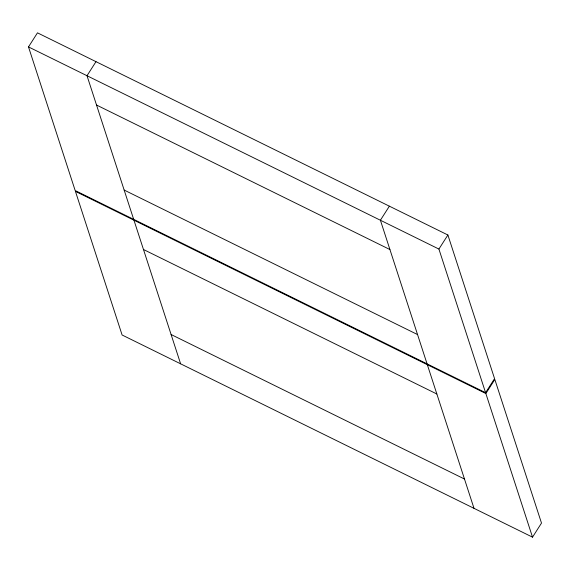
<?xml version="1.0" encoding="UTF-8"?>
<svg xmlns="http://www.w3.org/2000/svg" width="570" height="570" viewBox="0 0 570 570"><rect width="100%" height="100%" fill="white"/><g stroke="black" fill="none" stroke-linecap="round" stroke-linejoin="round"><path stroke-width="0.85" d="M28.5 46.911L37.477 32.839L447.892 234.997L494.56 378.63L485.583 392.694L75.169 190.544L28.5 46.911L438.914 249.061L485.583 392.694M95.995 61.66L87.011 75.732L133.679 219.364M389.381 206.176L380.404 220.241L427.072 363.874M438.914 249.061L447.892 234.997M485.854 393.521L494.831 379.456L541.5 523.089L532.523 537.161L122.108 335.003L75.439 191.37L485.854 393.521L532.523 537.161M96.537 105.037L389.923 249.546M124.16 190.059L417.546 334.569M143.469 249.496L436.862 394.005M171.1 334.519L464.486 479.035M427.336 364.7L474.005 508.34M133.95 220.191L180.619 363.824"/></g></svg>
